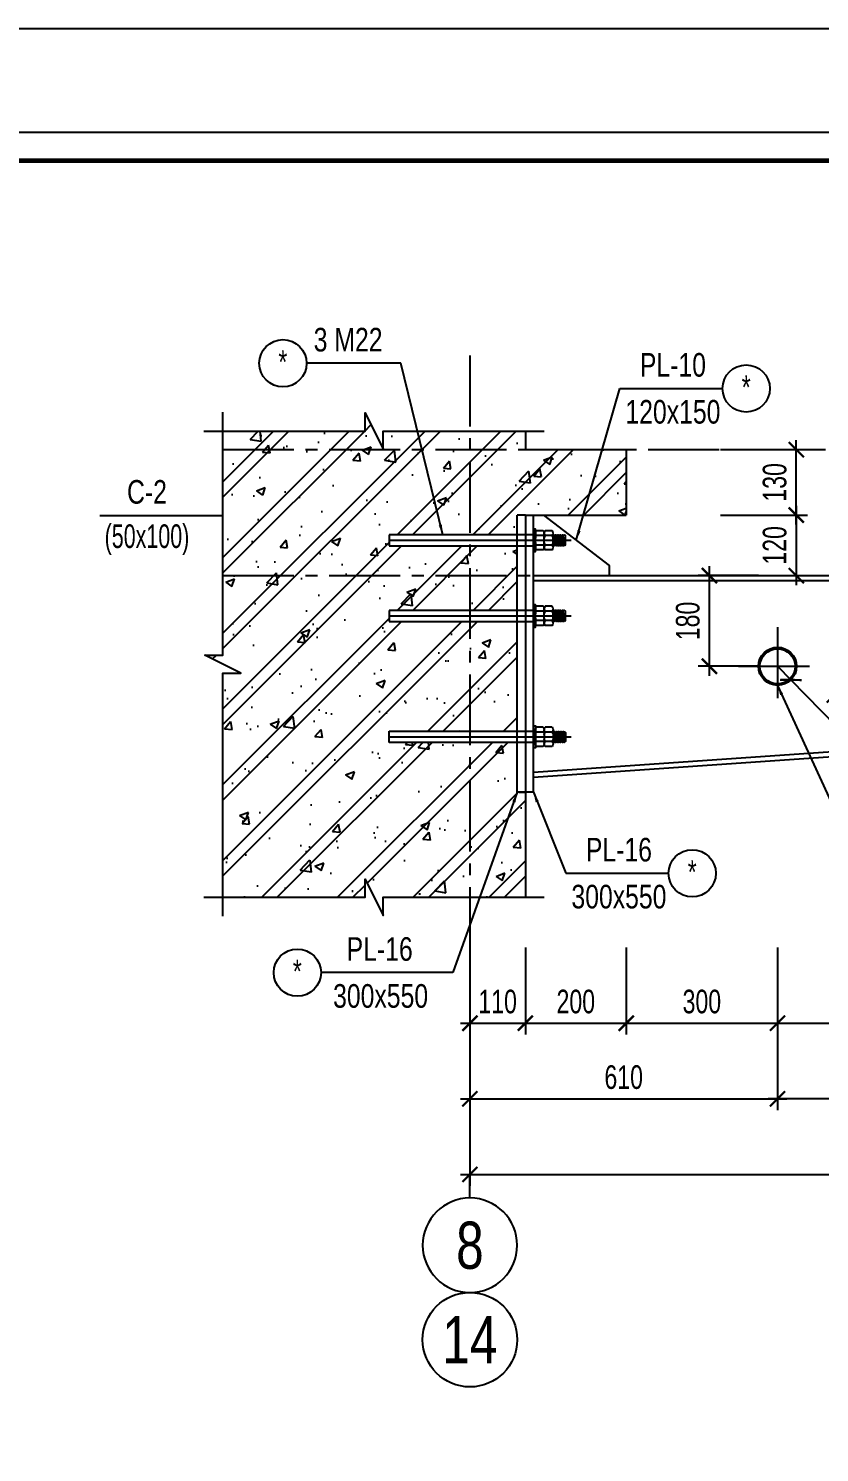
# Model space of a CAD drawing. Header units: millimetres. Extents: x 0 to 63075, y 0 to 44550.
# Drawn here: x 35499 to 41773, y 33246 to 44550 of the extents above; entities that cross this region are included whole.
import ezdxf
from ezdxf.enums import TextEntityAlignment as Align

# ---------------------------------------------------------------- set-up
doc = ezdxf.new("R2010")
doc.units = ezdxf.units.MM
doc.header["$LTSCALE"] = 250
doc.header["$MEASUREMENT"] = 0
doc.header["$PDMODE"] = 3
doc.linetypes.add('CENTER2', pattern=[1.125, 0.75, -0.125, 0.125, -0.125])
doc.linetypes.add('HIDDEN', pattern=[0.375, 0.25, -0.125])
doc.layers.get('0').update_dxf_attribs({"linetype": 'CONTINUOUS'})
doc.layers.get('Defpoints').update_dxf_attribs({"linetype": 'CONTINUOUS'})
for name, color, linetype in [('251', 251, 'CONTINUOUS'), ('8', 8, 'CONTINUOUS'), ('AXIS_SUB', 150, 'CENTER2'), ('CDC-KHUNGTEN', 9, 'CONTINUOUS'), ('CDC.01.AXIS', 160, 'CENTER2'), ('CDC.02.DIM', 1, 'CONTINUOUS'), ('CDC.03.BORDER', 3, 'CONTINUOUS'), ('CDC.04.HIDDEN', 8, 'HIDDEN'), ('CDC.07.TEXTCOL', 3, 'CONTINUOUS'), ('CDC.10.HATCH', 251, 'CONTINUOUS'), ('CDC.11.NOTE', 8, 'CONTINUOUS'), ('CDC.14.STEELNUM', 9, 'CONTINUOUS'), ('DIM', 8, 'CONTINUOUS'), ('KCS_TEXT', 2, 'CONTINUOUS'), ('TEXTCOL_SHAPE', 6, 'CONTINUOUS')]:
    doc.layers.add(name, color=color, linetype=linetype)
doc.styles.add('ARIA', font='arial.ttf', dxfattribs={"width": 0.75})
doc.styles.add('BIGTEXT', font='arial.ttf', dxfattribs={"width": 0.8})
doc.styles.add('KCS_SMTEXT', font='arial.ttf', dxfattribs={"width": 0.7})
doc.styles.add('SMTEXT', font='arial.ttf', dxfattribs={"width": 0.75})
doc.dimstyles.new('KCS_DIM50 SC10', dxfattribs={"dimscale": 50, "dimtxt": 2.5, "dimasz": 1.6, "dimexe": 1.2, "dimexo": 0, "dimgap": 1, "dimtad": 1, "dimdec": 0, "dimlfac": 0.1, "dimzin": 0, "dimdsep": 46, "dimtxsty": 'KCS_SMTEXT', "dimblk": 'ARCHTICK', "dimcen": 0, "dimdle": 1, "dimclrd": 1, "dimclre": 1, "dimclrt": 2, "dimadec": 0, "dimazin": 0, "dimtfac": 1, "dimtdec": 0, "dimtix": 1, "dimtmove": 2, "dimatfit": 3, "dimfxl": 1, "dimtolj": 1, "dimtzin": 0, "dimarcsym": 0})
doc.dimstyles.new('KCS_DIM75 SC4', dxfattribs={"dimscale": 75, "dimtxt": 2.5, "dimasz": 1.6, "dimexe": 1.2, "dimexo": 0, "dimgap": 1, "dimtad": 1, "dimdec": 0, "dimlfac": 0.25, "dimzin": 0, "dimdsep": 46, "dimtxsty": 'KCS_SMTEXT', "dimblk": 'ARCHTICK', "dimcen": 0, "dimdle": 1, "dimclrd": 256, "dimclre": 256, "dimclrt": 2, "dimadec": 0, "dimazin": 0, "dimtfac": 1, "dimtdec": 0, "dimtix": 1, "dimtmove": 2, "dimatfit": 3, "dimfxl": 1, "dimtolj": 1, "dimtzin": 0, "dimarcsym": 0})

# ---------------------------------------------------------------- blocks, each defined once
blk = doc.blocks.new('_ArchTick')
at = {"color": 0, "linetype": 'ByBlock', "const_width": 0.15}
blk.add_lwpolyline([(-0.5, -0.5), (0.5, 0.5)], dxfattribs=at)
blk = doc.blocks.new('*D59')
at = {"layer": 'CDC.02.DIM', "lineweight": -2, "transparency": 16777216}
for p, q in [((41589, 40612), (41589, 41282)), ((40989, 41207), (41679, 41207)), ((40989, 40687), (41679, 40687))]:
    blk.add_line(p, q, dxfattribs=at)
at = {"layer": 'Defpoints', "color": 0, "transparency": 16777216}
for p in [(40989, 41207, 0), (41589, 41207), (40989, 40687, 0)]:
    blk.add_point(p, dxfattribs=at)
at = {"layer": 'CDC.02.DIM', "lineweight": -2, "transparency": 16777216, "xscale": 120, "yscale": 120, "zscale": 120}
for p, rotation in [((41589, 41207), 90), ((41589, 40687), 270)]:
    blk.add_blockref('_ArchTick', p, dxfattribs=dict(at, rotation=rotation))
at = {"layer": 'CDC.02.DIM', "color": 2, "transparency": 16777216, "insert": (41418, 40947), "char_height": 187.5, "attachment_point": 5, "rotation": 90, "style": 'KCS_SMTEXT'}
blk.add_mtext('\\A1;130', dxfattribs=at)
blk = doc.blocks.new('ECUM20')
at = {"layer": '251'}
h = blk.add_hatch(color=256, dxfattribs=at)
h.paths.add_polyline_path([(2.58, 0.09, 0.192582), (1.69, -0.26, 0.192582), (0.8, 0.09)])
h.paths.add_polyline_path([(-1.69, -0.26, 0.192582), (-2.58, 0.09), (-0.8, 0.09, 0.192582)])
h = blk.add_hatch(color=256, dxfattribs=at)
h.paths.add_polyline_path([(2.58, -3.11, -0.192582), (1.69, -2.75, -0.192582), (0.8, -3.11)])
h.paths.add_polyline_path([(-1.69, -2.75, -0.192582), (-2.58, -3.11), (-0.8, -3.11, -0.192582)])
at = {"layer": '8'}
for p, q in [((2.4, 0.09), (-2.4, 0.09)), ((-3.47, -0.26), (-3.47, -2.75)), ((2.58, -3.11), (-2.58, -3.11)), ((-1.69, -0.26), (-1.69, -2.75)), ((-1.69, -0.26), (-1.69, -2.75)), ((1.69, -0.26), (1.69, -2.75)), ((3.47, -0.26), (3.47, -2.75))]:
    blk.add_line(p, q, dxfattribs=at)
for centre, start, end in [((-2.58, -1.2), 46.3972, 133.6028), ((-0.8, -1.2), 90, 133.6028), ((0.8, -1.2), 46.3972, 90), ((2.58, -1.2), 46.3972, 133.6028), ((-2.58, -1.82), 226.3972, 313.6028), ((-0.8, -1.82), 226.3972, 270), ((0.8, -1.82), 270, 313.6028), ((2.58, -1.82), 226.3972, 313.6028)]:
    blk.add_arc(centre, 1.29, start, end, dxfattribs=at)
blk = doc.blocks.new('24a')
at = {"layer": 'AXIS_SUB'}
blk.add_line((235079.72, 17102.07), (235079.72, 17141.43), dxfattribs=at)
at = {"layer": 'CDC.04.HIDDEN', "linetype": 'Continuous'}
blk.add_line((235079.74, 17140.23), (235079.74, 17140.17), dxfattribs=at)
for points in [[(235080.73, 17139.74), (235080.94, 17139.53), (235080.73, 17139.37), (235078.76, 17139.57), (235078.54, 17139.78), (235078.76, 17139.94)], [(235080.73, 17139.37), (235080.94, 17139.16), (235080.73, 17139), (235078.76, 17139.2), (235078.54, 17139.41), (235078.76, 17139.57)], [(235080.73, 17139), (235080.94, 17138.79), (235080.73, 17138.63), (235078.76, 17138.83), (235078.54, 17139.04), (235078.76, 17139.2)], [(235080.73, 17138.63), (235080.94, 17138.42), (235080.73, 17138.26), (235078.76, 17138.46), (235078.54, 17138.67), (235078.76, 17138.83)], [(235080.73, 17138.26), (235080.94, 17138.05), (235080.73, 17137.89), (235078.76, 17138.09), (235078.54, 17138.3), (235078.76, 17138.46)], [(235080.73, 17137.89), (235080.94, 17137.68), (235080.73, 17137.52), (235078.76, 17137.72), (235078.54, 17137.93), (235078.76, 17138.09)], [(235082.12, 17133.27), (235077.32, 17133.27), (235077.32, 17133.7), (235082.12, 17133.7)]]:
    blk.add_lwpolyline(points, close=True, dxfattribs=at)
for points in [[(235078.57, 17137.54), (235078.54, 17137.56), (235078.76, 17137.72), (235080.59, 17137.54)], [(235078.76, 17139.94), (235078.64, 17140.04), (235078.76, 17140.23), (235080.73, 17140.23), (235080.73, 17140.11), (235080.94, 17139.9), (235080.73, 17139.74)], [(235080.73, 17140.11), (235079.74, 17140.17), (235079.74, 17140.23)], [(235078.7, 17135.62), (235078.76, 17135.66), (235079.23, 17135.62)], [(235078.7, 17133.7), (235078.76, 17133.74), (235079.23, 17133.7)]]:
    blk.add_lwpolyline(points, dxfattribs=at)
at = {"layer": 'CDC.04.HIDDEN', "ltscale": 2}
blk.add_lwpolyline([(235078.52, 17102.07), (235078.52, 17133.27), (235080.92, 17133.27), (235080.92, 17102.07), (235078.52, 17102.07)], dxfattribs=at)
at = {"layer": 'CDC.04.HIDDEN', "linetype": 'Continuous', "extrusion": (0, 0, -1), "xscale": 0.5999999999985448, "yscale": 0.5999999999985448, "zscale": -0.6}
for p in [(-235079.72, 17137.48), (-235079.72, 17135.56)]:
    blk.add_blockref('ECUM20', p, dxfattribs=at)
blk = doc.blocks.new('*D73')
at = {"layer": 'CDC.02.DIM', "lineweight": -2, "transparency": 16777216}
for p, q in [((40900, 39412), (40900, 40282)), ((41289, 40207), (40810, 40207)), ((41289, 39487), (40810, 39487))]:
    blk.add_line(p, q, dxfattribs=at)
at = {"layer": 'Defpoints', "color": 0, "transparency": 16777216}
for p in [(40900, 40207), (41289, 40207, 0), (41289, 39487, 0)]:
    blk.add_point(p, dxfattribs=at)
at = {"layer": 'CDC.02.DIM', "lineweight": -2, "transparency": 16777216, "xscale": 120, "yscale": 120, "zscale": 120}
for p, rotation in [((40900, 40207), 90), ((40900, 39487), 270)]:
    blk.add_blockref('_ArchTick', p, dxfattribs=dict(at, rotation=rotation))
at = {"layer": 'CDC.02.DIM', "color": 2, "transparency": 16777216, "insert": (40729, 39847), "char_height": 187.5, "attachment_point": 5, "rotation": 90, "style": 'KCS_SMTEXT'}
blk.add_mtext('\\A1;180', dxfattribs=at)
blk = doc.blocks.new('*D77')
at = {"layer": 'CDC.02.DIM', "lineweight": -2, "transparency": 16777216}
for p in [(41440, 39487), (42037, 38875)]:
    blk.add_line(p, (41546, 39379), dxfattribs=at)
at = {"layer": 'Defpoints', "color": 0, "transparency": 16777216}
for p in [(41440, 39487, 0), (41546, 39379, 0)]:
    blk.add_point(p, dxfattribs=at)
at = {"layer": 'CDC.02.DIM', "lineweight": -2, "transparency": 16777216, "xscale": 120, "yscale": 120, "zscale": 120, "rotation": 134.2791879346799}
blk.add_blockref('_ArchTick', (41546, 39379), dxfattribs=at)
at = {"layer": 'CDC.02.DIM', "color": 2, "transparency": 16777216, "insert": (41997, 39160), "char_height": 187.5, "attachment_point": 5, "rotation": 314.2792, "style": 'KCS_SMTEXT'}
blk.add_mtext('\\A1;R38', dxfattribs=at)
blk = doc.blocks.new('*D79')
at = {"layer": 'CDC.02.DIM', "lineweight": -2, "transparency": 16777216}
for p, q in [((41589, 40762), (41589, 40132)), ((40989, 40687), (41679, 40687)), ((40989, 40207), (41679, 40207))]:
    blk.add_line(p, q, dxfattribs=at)
at = {"layer": 'Defpoints', "color": 0, "transparency": 16777216}
for p in [(40989, 40687, 0), (40989, 40207, 0), (41589, 40207)]:
    blk.add_point(p, dxfattribs=at)
at = {"layer": 'CDC.02.DIM', "lineweight": -2, "transparency": 16777216, "xscale": 120, "yscale": 120, "zscale": 120}
for p, rotation in [((41589, 40687), 90), ((41589, 40207), 270)]:
    blk.add_blockref('_ArchTick', p, dxfattribs=dict(at, rotation=rotation))
at = {"layer": 'CDC.02.DIM', "color": 2, "transparency": 16777216, "insert": (41418, 40447), "char_height": 187.5, "attachment_point": 5, "rotation": 90, "style": 'KCS_SMTEXT'}
blk.add_mtext('\\A1;120', dxfattribs=at)
blk = doc.blocks.new('*D91')
at = {"layer": 'CDC.02.DIM', "lineweight": -2, "transparency": 16777216}
for p, q in [((39000, 37254), (39000, 36564)), ((39440, 37254), (39440, 36564)), ((38925, 36654), (39515, 36654))]:
    blk.add_line(p, q, dxfattribs=at)
at = {"layer": 'Defpoints', "color": 0, "transparency": 16777216}
for p in [(39000, 37254, 0), (39440, 37254, 0), (39440, 36654)]:
    blk.add_point(p, dxfattribs=at)
at = {"layer": 'CDC.02.DIM', "lineweight": -2, "transparency": 16777216, "xscale": 120, "yscale": 120, "zscale": 120, "rotation": 180}
blk.add_blockref('_ArchTick', (39000, 36654), dxfattribs=at)
at = {"layer": 'CDC.02.DIM', "lineweight": -2, "transparency": 16777216, "xscale": 120, "yscale": 120, "zscale": 120}
blk.add_blockref('_ArchTick', (39440, 36654), dxfattribs=at)
at = {"layer": 'CDC.02.DIM', "color": 2, "transparency": 16777216, "insert": (39220, 36825), "char_height": 187.5, "attachment_point": 5, "style": 'KCS_SMTEXT'}
blk.add_mtext('\\A1;110', dxfattribs=at)
blk = doc.blocks.new('*D92')
at = {"layer": 'CDC.02.DIM', "lineweight": -2, "transparency": 16777216}
for p, q in [((40240, 37254), (40240, 36564)), ((41440, 37254), (41440, 36564)), ((40165, 36654), (41515, 36654))]:
    blk.add_line(p, q, dxfattribs=at)
at = {"layer": 'Defpoints', "color": 0, "transparency": 16777216}
for p in [(40240, 37254, 0), (41440, 37254, 0), (41440, 36654)]:
    blk.add_point(p, dxfattribs=at)
at = {"layer": 'CDC.02.DIM', "lineweight": -2, "transparency": 16777216, "xscale": 120, "yscale": 120, "zscale": 120, "rotation": 180}
blk.add_blockref('_ArchTick', (40240, 36654), dxfattribs=at)
at = {"layer": 'CDC.02.DIM', "lineweight": -2, "transparency": 16777216, "xscale": 120, "yscale": 120, "zscale": 120}
blk.add_blockref('_ArchTick', (41440, 36654), dxfattribs=at)
at = {"layer": 'CDC.02.DIM', "color": 2, "transparency": 16777216, "insert": (40840, 36825), "char_height": 187.5, "attachment_point": 5, "style": 'KCS_SMTEXT'}
blk.add_mtext('\\A1;300', dxfattribs=at)
blk = doc.blocks.new('*D93')
at = {"layer": 'CDC.02.DIM', "lineweight": -2, "transparency": 16777216}
for p, q in [((41440, 37254), (41440, 36564)), ((43440, 37254), (43440, 36564)), ((41365, 36654), (43515, 36654))]:
    blk.add_line(p, q, dxfattribs=at)
at = {"layer": 'Defpoints', "color": 0, "transparency": 16777216}
for p in [(41440, 37254, 0), (43440, 37254, 0), (43440, 36654)]:
    blk.add_point(p, dxfattribs=at)
at = {"layer": 'CDC.02.DIM', "lineweight": -2, "transparency": 16777216, "xscale": 120, "yscale": 120, "zscale": 120, "rotation": 180}
blk.add_blockref('_ArchTick', (41440, 36654), dxfattribs=at)
at = {"layer": 'CDC.02.DIM', "lineweight": -2, "transparency": 16777216, "xscale": 120, "yscale": 120, "zscale": 120}
blk.add_blockref('_ArchTick', (43440, 36654), dxfattribs=at)
at = {"layer": 'CDC.02.DIM', "color": 2, "transparency": 16777216, "insert": (42440, 36825), "char_height": 187.5, "attachment_point": 5, "style": 'KCS_SMTEXT'}
blk.add_mtext('\\A1;500', dxfattribs=at)
blk = doc.blocks.new('*D94')
at = {"layer": 'CDC.02.DIM', "lineweight": -2, "transparency": 16777216}
for p, q in [((39000, 37254), (39000, 35364)), ((51040, 37254), (51040, 35364)), ((38925, 35454), (51115, 35454))]:
    blk.add_line(p, q, dxfattribs=at)
at = {"layer": 'Defpoints', "color": 0, "transparency": 16777216}
for p in [(39000, 37254, 0), (51040, 37254, 0), (51040, 35454)]:
    blk.add_point(p, dxfattribs=at)
at = {"layer": 'CDC.02.DIM', "lineweight": -2, "transparency": 16777216, "xscale": 120, "yscale": 120, "zscale": 120, "rotation": 180}
blk.add_blockref('_ArchTick', (39000, 35454), dxfattribs=at)
at = {"layer": 'CDC.02.DIM', "lineweight": -2, "transparency": 16777216, "xscale": 120, "yscale": 120, "zscale": 120}
blk.add_blockref('_ArchTick', (51040, 35454), dxfattribs=at)
at = {"layer": 'CDC.02.DIM', "color": 2, "transparency": 16777216, "insert": (45020, 35625), "char_height": 187.5, "attachment_point": 5, "style": 'KCS_SMTEXT'}
blk.add_mtext('\\A1;3010', dxfattribs=at)
blk = doc.blocks.new('*D98')
at = {"layer": 'CDC.02.DIM', "lineweight": -2, "transparency": 16777216}
for p, q in [((39440, 37254), (39440, 36564)), ((40240, 37254), (40240, 36564)), ((39365, 36654), (40315, 36654))]:
    blk.add_line(p, q, dxfattribs=at)
at = {"layer": 'Defpoints', "color": 0, "transparency": 16777216}
for p in [(39440, 37254, 0), (40240, 37254, 0), (40240, 36654)]:
    blk.add_point(p, dxfattribs=at)
at = {"layer": 'CDC.02.DIM', "lineweight": -2, "transparency": 16777216, "xscale": 120, "yscale": 120, "zscale": 120, "rotation": 180}
blk.add_blockref('_ArchTick', (39440, 36654), dxfattribs=at)
at = {"layer": 'CDC.02.DIM', "lineweight": -2, "transparency": 16777216, "xscale": 120, "yscale": 120, "zscale": 120}
blk.add_blockref('_ArchTick', (40240, 36654), dxfattribs=at)
at = {"layer": 'CDC.02.DIM', "color": 2, "transparency": 16777216, "insert": (39840, 36825), "char_height": 187.5, "attachment_point": 5, "style": 'KCS_SMTEXT'}
blk.add_mtext('\\A1;200', dxfattribs=at)
blk = doc.blocks.new('_Axis name')
at = {"layer": 'CDC.02.DIM'}
blk.add_line((0, 2.5), (0, 0), dxfattribs=at)
blk.add_circle((0, 7.5), 5, dxfattribs=at)
at = {"layer": 'CDC.02.DIM', "style": 'BIGTEXT', "width": 0.75}
blk.add_attdef('.', text='', height=5, dxfattribs=at).set_placement((0, 7.5), align=Align.MIDDLE)
blk = doc.blocks.new('*D103')
at = {"layer": 'CDC.02.DIM', "lineweight": -2, "transparency": 16777216}
for p, q in [((41440, 37254), (41440, 35964)), ((39000, 36654), (39000, 35964)), ((38925, 36054), (41515, 36054))]:
    blk.add_line(p, q, dxfattribs=at)
at = {"layer": 'Defpoints', "color": 0, "transparency": 16777216}
for p in [(41440, 37254, 0), (39000, 36654, 0), (41440, 36054)]:
    blk.add_point(p, dxfattribs=at)
at = {"layer": 'CDC.02.DIM', "lineweight": -2, "transparency": 16777216, "xscale": 120, "yscale": 120, "zscale": 120, "rotation": 180}
blk.add_blockref('_ArchTick', (39000, 36054), dxfattribs=at)
at = {"layer": 'CDC.02.DIM', "lineweight": -2, "transparency": 16777216, "xscale": 120, "yscale": 120, "zscale": 120}
blk.add_blockref('_ArchTick', (41440, 36054), dxfattribs=at)
at = {"layer": 'CDC.02.DIM', "color": 2, "transparency": 16777216, "insert": (40220, 36225), "char_height": 187.5, "attachment_point": 5, "style": 'KCS_SMTEXT'}
blk.add_mtext('\\A1;610', dxfattribs=at)
blk = doc.blocks.new('*D104')
at = {"layer": 'CDC.02.DIM', "lineweight": -2, "transparency": 16777216}
for p, q in [((41440, 37254), (41440, 35964)), ((43840, 37254), (43840, 35964)), ((43915, 36054), (41365, 36054))]:
    blk.add_line(p, q, dxfattribs=at)
at = {"layer": 'Defpoints', "color": 0, "transparency": 16777216}
for p in [(41440, 37254, 0), (43840, 37254, 0), (41440, 36054)]:
    blk.add_point(p, dxfattribs=at)
at = {"layer": 'CDC.02.DIM', "lineweight": -2, "transparency": 16777216, "xscale": 120, "yscale": 120, "zscale": 120, "rotation": 180}
blk.add_blockref('_ArchTick', (41440, 36054), dxfattribs=at)
at = {"layer": 'CDC.02.DIM', "lineweight": -2, "transparency": 16777216, "xscale": 120, "yscale": 120, "zscale": 120}
blk.add_blockref('_ArchTick', (43840, 36054), dxfattribs=at)
at = {"layer": 'CDC.02.DIM', "color": 2, "transparency": 16777216, "insert": (42640, 36225), "char_height": 187.5, "attachment_point": 5, "style": 'KCS_SMTEXT'}
blk.add_mtext('\\A1;600', dxfattribs=at)
blk = doc.blocks.new('Khung tên chuẩn')
at = {"layer": 'CDC-KHUNGTEN', "color": 8}
blk.add_lwpolyline([(75096, 1100), (83000, 1100), (83000, 58300), (3000, 58300), (3000, 1100), (75096, 1100)], dxfattribs=at)
at = {"layer": 'CDC-KHUNGTEN', "color": 255, "lineweight": 60}
blk.add_lwpolyline([(74900, 1400), (74900, 58000), (3300, 58000), (3300, 1400), (74900, 1400)], close=True, dxfattribs=at)
at = {"layer": 'Defpoints', "color": 1, "ltscale": 0.2}
blk.add_lwpolyline([(0, 0), (0, 59400), (84100, 59400), (84100, 0), (0, 0)], close=True, dxfattribs=at)

msp = doc.modelspace()

# ---------------------------------------------------------------- hatches: boundary and pattern name
at = {"layer": 'CDC.10.HATCH'}
h = msp.add_hatch(dxfattribs=at)
h.set_pattern_fill('BETONG', color=256, scale=100, style=0, pattern_type=2)
h.set_pattern_definition([(50, (-1908137.9, -307383.35), (717.26018, -62.75213), [75, -825]), (355, (-1908137.9, -307383.35), (-138.75133, 752.19213), [60, -660]), (100.4514, (-1908078.1, -307388.6), (578.50938, 689.43954), [63.7402, -701.1421]), (46.1842, (-1908137.9, -307183.35), (1067.24105, -165.519), [112.5, -1237.5]), (96.6356, (-1908049, -307197.1), (934.6627, 974.11787), [95.6103, -1051.713]), (351.1842, (-1908137.9, -307183.4), (934.66195, 974.1186), [90, -990]), (21, (-1908037.9, -307233.35), (596.90705, -402.61889), [75, -825]), (326, (-1908037.9, -307233.35), (243.31533, 725.15005), [60, -660]), (71.4514, (-1907988.16, -307266.9), (840.22263, 322.5305), [63.7402, -701.1421]), (37.5, (-1908137.9, -307383.35), (12.159855, 332.893854), [0, -652, 0, -670, 0, -662.5]), (7.5, (-1908137.9, -307383.35), (263.06954, 394.41171), [0, -382, 0, -637, 0, -252.5]), (327.5, (-1908360.9, -307383.35), (533.822436, -22.55487), [0, -250, 0, -780, 0, -1035]), (317.5, (-1908460.9, -307383.35), (583.18617, 100.10498), [0, -325, 0, -518, 0, -735]), (45, (-1908137.9, -307383.35), (-300.52038, 300.52038), []), (45, (-1908137.9, -307260.85), (-300.52038, 300.52038), [])])
h.paths.add_polyline_path([(39376.1, 38883.2), (38360.1, 38883.2), (38360.1, 38971.2), (39376.1, 38971.2), (39376.1, 39843.2), (38360.1, 39843.2), (38360.1, 39931.2), (39376.1, 39931.2), (39376.1, 40443.2), (38360.1, 40443.2), (38360.1, 40531.2), (39376.1, 40531.2), (39376.1, 40687.2), (39440.1, 40687.2), (39504.1, 40687.2), (40240.1, 40687.2), (40240.1, 41207.2), (39440.1, 41207.2), (39440.1, 41354), (38312.1, 41354), (38312.1, 41210), (38168.1, 41498), (38168.1, 41354), (37040.1, 41354), (37040.1, 39576.2), (36896.1, 39576.2), (37184.1, 39432.2), (37040.1, 39432.2), (37040.1, 37654.3), (38168.1, 37654.3), (38168.1, 37798.3), (38312.1, 37510.3), (38312.1, 37654.3), (39440.1, 37654.3), (39440.1, 38487.2), (39392.1, 38487.2), (39376.1, 38487.2)])

# ---------------------------------------------------------------- linework, layer by layer
at = {"layer": 'CDC.01.AXIS', "ltscale": 3}
for p, q in [((39000.1, 41954, 0), (39000.1, 37254.3, 0)), ((37040.1, 41207.2, 0), (51640.1, 41207.2, 0)), ((37040.1, 40207.2, 0), (51640.1, 40207.2, 0)), ((41440.1, 39797.2, 0), (41440.1, 39177.2, 0)), ((41130.1, 39487.2, 0), (41750.1, 39487.2, 0))]:
    msp.add_line(p, q, dxfattribs=at)
at = {"layer": 'CDC.02.DIM'}
msp.add_circle((39000.1, 34141.8, 0), 375, dxfattribs=at)
at = {"layer": 'CDC.03.BORDER'}
for p, q in [((39440.1, 41354, 0), (39440.1, 41207.2, 0)), ((39440.1, 41207.2, 0), (40240.1, 41207.2, 0)), ((40240.1, 41207.2, 0), (40240.1, 40687.2, 0)), ((39440.1, 40687.2, 0), (39440.1, 37654.3, 0)), ((39504.1, 40687.2, 0), (40240.1, 40687.2, 0))]:
    msp.add_line(p, q, dxfattribs=at)
at = {"layer": 'CDC.03.BORDER', "ltscale": 800}
for p, q in [((39376.1, 38487.2, 0), (39376.1, 40687.2, 0)), ((39440.1, 40687.2, 0), (39376.1, 40687.2, 0)), ((39440.1, 40687.2, 0), (39504.1, 40687.2, 0)), ((39504.1, 38487.2, 0), (39504.1, 40687.2, 0)), ((39504.1, 40207.2, 0), (51040.1, 40207.2, 0)), ((39504.1, 40167.2, 0), (51040.1, 40167.2, 0)), ((39504.1, 38647.3, 0), (51040.1, 39447.3, 0)), ((39504.1, 38607.2, 0), (51040.1, 39407.2, 0)), ((39504.1, 38487.2, 0), (39376.1, 38487.2, 0)), ((39392.1, 38487.2, 0), (39440.1, 38487.2, 0))]:
    msp.add_line(p, q, dxfattribs=at)
at = {"layer": 'CDC.03.BORDER', "elevation": 0}
msp.add_lwpolyline([(39504.1, 40687.2), (39584.1, 40687.2), (40104.1, 40287.2), (40104.1, 40207.2)], dxfattribs=at)
at = {"layer": 'CDC.03.BORDER', "ltscale": 800}
for radius in [151.2, 139.2]:
    msp.add_circle((41440.1, 39487.2, 0), radius, dxfattribs=at)
at = {"layer": 'CDC.07.TEXTCOL', "color": 1}
msp.add_lwpolyline([(36063.5, 40684.3), (36813.5, 40684.3), (37040.1, 40684.3)], dxfattribs=at)
at = {"layer": 'CDC.11.NOTE', "elevation": 0}
for points in [[(36890.1, 41354), (38168.1, 41354), (38168.1, 41498), (38312.1, 41210), (38312.1, 41354), (39590.1, 41354)], [(37040.1, 37504.3), (37040.1, 39432.2), (37184.1, 39432.2), (36896.1, 39576.2), (37040.1, 39576.2), (37040.1, 41504)], [(36890.1, 37654.3), (38168.1, 37654.3), (38168.1, 37798.3), (38312.1, 37510.3), (38312.1, 37654.3), (39590.1, 37654.3)]]:
    msp.add_lwpolyline(points, dxfattribs=at)
at = {"layer": 'CDC.14.STEELNUM'}
for centre in [(37516.7, 41892.4, 0), (41191.7, 41692.4, 0), (40763.5, 37844, 0), (37631.4, 37055.6, 0)]:
    msp.add_circle(centre, 187.5, dxfattribs=at)

# ---------------------------------------------------------------- block references
at = {"xscale": 0.7500000055733835, "yscale": 0.7500000055733835, "zscale": 0.7500000055733835}
msp.add_blockref('Khung tên chuẩn', (0, 0), dxfattribs=at)
ref = msp.add_blockref('_Axis name', (39000.1, 35454.3, 0), dxfattribs=dict(xscale=-75, yscale=75, zscale=75, rotation=180))
ref.add_attrib('.', '8', dxfattribs={"layer": 'CDC.02.DIM', "height": 375, "style": 'BIGTEXT', "width": 0.75}).set_placement((39000.1, 34891.8, 0), align=Align.MIDDLE)
at = {"layer": 'DIM', "yscale": 36.66666666604578, "rotation": 270}
for p, xscale, zscale in [((-588716, -8579102.7, 0), -36.66666666604578, 36.66666666666666), ((-588716, -8579702.7, 0), -36.66666666604578, 36.66666666666666), ((-588716, 8658517.1, 0), 36.66666666604578, 36.66666666604578)]:
    msp.add_blockref('24a', p, dxfattribs=dict(at, xscale=xscale, zscale=zscale))

# ---------------------------------------------------------------- texts
at = {"layer": 'CDC.02.DIM', "style": 'BIGTEXT', "width": 0.75}
msp.add_attdef('14', text='.', height=375, dxfattribs=at).set_placement((39000.1, 34141.8, 0), align=Align.MIDDLE)
at = {"layer": 'CDC.07.TEXTCOL', "style": 'SMTEXT', "width": 0.75}
msp.add_text('C-2', height=187.5, dxfattribs=at).set_placement((36438.5, 40871.8), align=Align.MIDDLE)
at = {"layer": 'CDC.14.STEELNUM', "style": 'KCS_SMTEXT', "width": 0.7}
for p in [(37516.4, 41808.8, 0), (41191.7, 41608.8, 0), (40763.5, 37760.4, 0), (37631.1, 36972, 0)]:
    msp.add_text('*', height=187.5, dxfattribs=at).set_placement(p, align=Align.CENTER)
at = {"layer": 'KCS_TEXT', "style": 'ARIA', "width": 0.75}
for s, rotation, p in [('3 M22', 0, (38033.9, 41986.2, 0)), ('PL-10', 360, (40610.5, 41786.2, 0)), ('120x150', 0, (40610.5, 41413.6, 0)), ('PL-16', 360, (40182.2, 37937.8, 0)), ('300x550', 0, (40182.2, 37565.2, 0)), ('PL-16', 0, (38284.4, 37149.4, 0)), ('300x550', 360, (38291.7, 36776.8, 0))]:
    msp.add_text(s, height=187.5, rotation=rotation, dxfattribs=at).set_placement(p, align=Align.CENTER)
at = {"layer": 'TEXTCOL_SHAPE', "style": 'SMTEXT', "width": 0.65}
msp.add_text('(50x100)', height=187.5, dxfattribs=at).set_placement((36438.5, 40496.8), align=Align.MIDDLE)

# ---------------------------------------------------------------- dimensions: what is measured, and where the dimension line sits
at = {"layer": 'CDC.02.DIM'}
for base, p1, p2, angle, picture, middle in [((41588.9, 41207.2, 0), (40988.9, 40687.2, 0), (40988.9, 41207.2, 0), 90, '*D59', (41418.1, 40947.2, 0)), ((41588.9, 40207.2, 0), (40988.9, 40687.2, 0), (40988.9, 40207.2, 0), 90, '*D79', (41418.2, 40447.2, 0)), ((40900.2, 40207.2, 0), (41288.9, 39487.2, 0), (41288.9, 40207.2, 0), 90, '*D73', (40729.5, 39847.2, 0)), ((41440.1, 36054.3, 0), (43840.1, 37254.3, 0), (41440.1, 37254.3, 0), 180, '*D104', (42640.1, 36225.1, 0))]:
    dim = msp.add_linear_dim(base=base, p1=p1, p2=p2, angle=angle, dimstyle='KCS_DIM75 SC4', dxfattribs=at)
    dim.commit()
    dim.dimension.update_dxf_attribs({"geometry": picture, "text_midpoint": middle})
dim = msp.add_radius_dim(center=(41440.1, 39487.2, 0), mpoint=(41545.6, 39379, 0), dimstyle='KCS_DIM75 SC4', dxfattribs=at)
dim.commit()
dim.dimension.update_dxf_attribs({"geometry": '*D77', "text_midpoint": (41997.4, 39160.4)})
for base, p1, p2, picture, middle in [((39440.1, 36654.3, 0), (39000.1, 37254.3, 0), (39440.1, 37254.3, 0), '*D91', (39220.1, 36825.1, 0)), ((51040.1, 35454.3, 0), (39000.1, 37254.3, 0), (51040.1, 37254.3, 0), '*D94', (45020.1, 35625.1, 0)), ((41440.1, 36054.3, 0), (39000.1, 36654.3, 0), (41440.1, 37254.3, 0), '*D103', (40220.1, 36225.1, 0)), ((40240.1, 36654.3, 0), (39440.1, 37254.3, 0), (40240.1, 37254.3, 0), '*D98', (39840.1, 36825.1, 0)), ((41440.1, 36654.3, 0), (40240.1, 37254.3, 0), (41440.1, 37254.3, 0), '*D92', (40840.1, 36825.1, 0)), ((43440.1, 36654.3, 0), (41440.1, 37254.3, 0), (43440.1, 37254.3, 0), '*D93', (42440.1, 36825.1, 0))]:
    dim = msp.add_linear_dim(base=base, p1=p1, p2=p2, dimstyle='KCS_DIM75 SC4', dxfattribs=at)
    dim.commit()
    dim.dimension.update_dxf_attribs({"geometry": picture, "text_midpoint": middle})

# ---------------------------------------------------------------- leaders
at = {"layer": 'CDC.11.NOTE'}
for points in [[(38784.3, 40531.2, 0), (38451, 41892.4, 0), (37704.2, 41892.4, 0)], [(39844.1, 40487.2, 0), (40189.2, 41692.4, 0), (41004.2, 41692.4, 0)], [(41440.1, 39336), (41955.2, 38211.8), (43580.2, 38211.8)], [(39376.1, 38487.2, 0), (38863.8, 37055.6, 0), (37818.9, 37055.6, 0)], [(39504.1, 38487.2, 0), (39761, 37844, 0), (40576, 37844, 0)]]:
    msp.add_leader(points, dimstyle='KCS_DIM50 SC10', dxfattribs=at)

doc.saveas('drawing.dxf')
